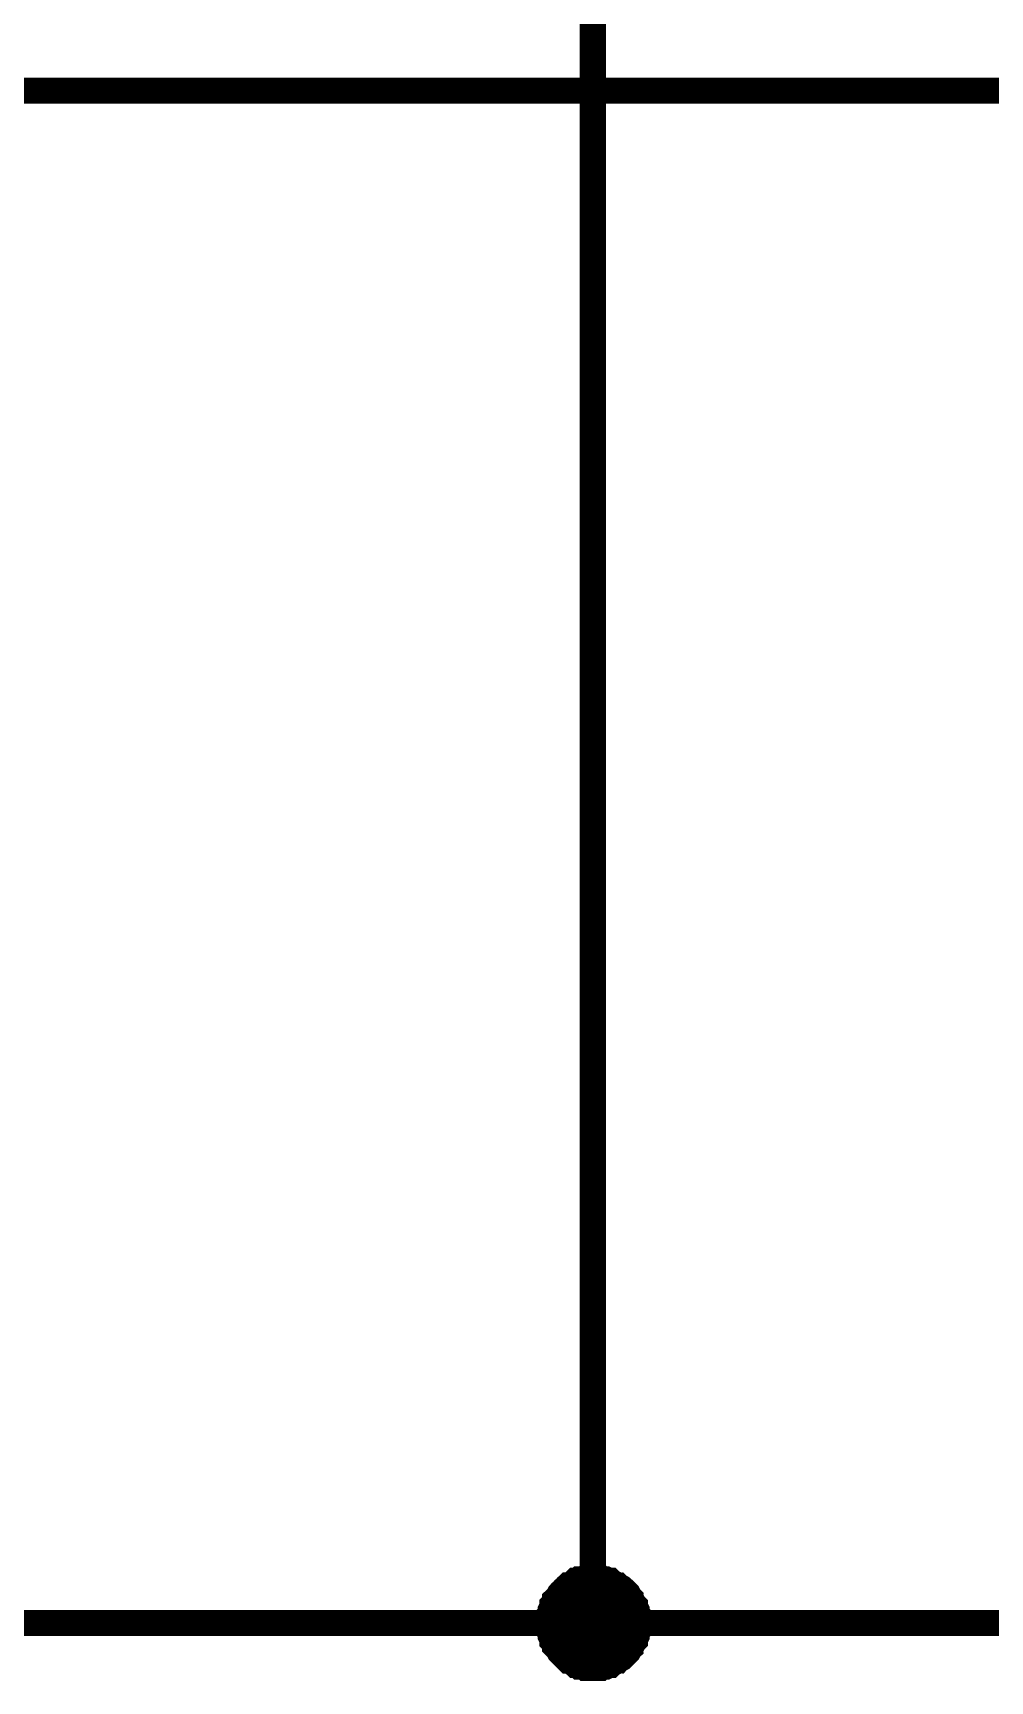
# Model space of a CAD drawing. Header units: millimetres. Extents: x -2024 to 917, y -725 to 13.
# Drawn here: x -1945.3 to -1934.38, y -339.83 to -321 of the extents above; entities that cross this region are included whole.
import ezdxf

# ---------------------------------------------------------------- set-up
doc = ezdxf.new("R2010")
doc.units = ezdxf.units.MM

msp = doc.modelspace()

# ---------------------------------------------------------------- linework, layer by layer
at = {"color": 7}
for points, const_width in [([(-1938.909, -312.919), (-1938.909, -339.165), (-1953.904, -339.165)], 0.3), ([(-1966.383, -321.662), (-1931.411, -321.662)], 0.3), ([(-1939.405, -339.165), (-1939.405, -339.132), (-1939.405, -339.115), (-1939.405, -339.082), (-1939.389, -339.066), (-1939.389, -339.033), (-1939.389, -339.016), (-1939.372, -338.983), (-1939.372, -338.966), (-1939.355, -338.95), (-1939.339, -338.917), (-1939.339, -338.9), (-1939.322, -338.884), (-1939.306, -338.867), (-1939.289, -338.834), (-1939.273, -338.817), (-1939.256, -338.801), (-1939.24, -338.784), (-1939.223, -338.768), (-1939.207, -338.751), (-1939.19, -338.735), (-1939.173, -338.735), (-1939.14, -338.718), (-1939.124, -338.702), (-1939.107, -338.685), (-1939.074, -338.685), (-1939.058, -338.668), (-1939.041, -338.668), (-1939.008, -338.668), (-1938.991, -338.652), (-1938.958, -338.652), (-1938.942, -338.652), (-1938.909, -338.652)], 0.3), ([(-1939.405, -339.165), (-1939.405, -339.132), (-1939.405, -339.115), (-1939.405, -339.082), (-1939.389, -339.066), (-1939.389, -339.033), (-1939.389, -339.016), (-1939.372, -338.983), (-1939.372, -338.966), (-1939.355, -338.95), (-1939.339, -338.917), (-1939.339, -338.9), (-1939.322, -338.884), (-1939.306, -338.867), (-1939.289, -338.834), (-1939.273, -338.817), (-1939.256, -338.801), (-1939.24, -338.784), (-1939.223, -338.768), (-1939.207, -338.751), (-1939.19, -338.735), (-1939.173, -338.735), (-1939.14, -338.718), (-1939.124, -338.702), (-1939.107, -338.685), (-1939.074, -338.685), (-1939.058, -338.668), (-1939.041, -338.668), (-1939.008, -338.668), (-1938.991, -338.652), (-1938.958, -338.652), (-1938.942, -338.652), (-1938.909, -338.652)], 0.3), ([(-1939.405, -339.165), (-1939.405, -339.132), (-1939.405, -339.115), (-1939.405, -339.082), (-1939.389, -339.066), (-1939.389, -339.033), (-1939.389, -339.016), (-1939.372, -338.983), (-1939.372, -338.966), (-1939.355, -338.95), (-1939.339, -338.917), (-1939.339, -338.9), (-1939.322, -338.884), (-1939.306, -338.867), (-1939.289, -338.834), (-1939.273, -338.817), (-1939.256, -338.801), (-1939.24, -338.784), (-1939.223, -338.768), (-1939.207, -338.751), (-1939.19, -338.735), (-1939.173, -338.735), (-1939.14, -338.718), (-1939.124, -338.702), (-1939.107, -338.685), (-1939.074, -338.685), (-1939.058, -338.668), (-1939.041, -338.668), (-1939.008, -338.668), (-1938.991, -338.652), (-1938.958, -338.652), (-1938.942, -338.652), (-1938.909, -338.652)], 0.3), ([(-1939.405, -339.165), (-1939.405, -339.132), (-1939.405, -339.115), (-1939.405, -339.082), (-1939.389, -339.066), (-1939.389, -339.033), (-1939.389, -339.016), (-1939.372, -338.983), (-1939.372, -338.966), (-1939.355, -338.95), (-1939.339, -338.917), (-1939.339, -338.9), (-1939.322, -338.884), (-1939.306, -338.867), (-1939.289, -338.834), (-1939.273, -338.817), (-1939.256, -338.801), (-1939.24, -338.784), (-1939.223, -338.768), (-1939.207, -338.751), (-1939.19, -338.735), (-1939.173, -338.735), (-1939.14, -338.718), (-1939.124, -338.702), (-1939.107, -338.685), (-1939.074, -338.685), (-1939.058, -338.668), (-1939.041, -338.668), (-1939.008, -338.668), (-1938.991, -338.652), (-1938.958, -338.652), (-1938.942, -338.652), (-1938.909, -338.652)], 0.3), ([(-1939.405, -339.165), (-1939.405, -339.132), (-1939.405, -339.115), (-1939.405, -339.082), (-1939.389, -339.066), (-1939.389, -339.033), (-1939.389, -339.016), (-1939.372, -338.983), (-1939.372, -338.966), (-1939.355, -338.95), (-1939.339, -338.917), (-1939.339, -338.9), (-1939.322, -338.884), (-1939.306, -338.867), (-1939.289, -338.834), (-1939.273, -338.817), (-1939.256, -338.801), (-1939.24, -338.784), (-1939.223, -338.768), (-1939.207, -338.751), (-1939.19, -338.735), (-1939.173, -338.735), (-1939.14, -338.718), (-1939.124, -338.702), (-1939.107, -338.685), (-1939.074, -338.685), (-1939.058, -338.668), (-1939.041, -338.668), (-1939.008, -338.668), (-1938.991, -338.652), (-1938.958, -338.652), (-1938.942, -338.652), (-1938.909, -338.652)], 0.0991), ([(-1939.405, -339.165), (-1939.405, -339.132), (-1939.405, -339.115), (-1939.405, -339.082), (-1939.389, -339.066), (-1939.389, -339.033), (-1939.389, -339.016), (-1939.372, -338.983), (-1939.372, -338.966), (-1939.355, -338.95), (-1939.339, -338.917), (-1939.339, -338.9), (-1939.322, -338.884), (-1939.306, -338.867), (-1939.289, -338.834), (-1939.273, -338.817), (-1939.256, -338.801), (-1939.24, -338.784), (-1939.223, -338.768), (-1939.207, -338.751), (-1939.19, -338.735), (-1939.173, -338.735), (-1939.14, -338.718), (-1939.124, -338.702), (-1939.107, -338.685), (-1939.074, -338.685), (-1939.058, -338.668), (-1939.041, -338.668), (-1939.008, -338.668), (-1938.991, -338.652), (-1938.958, -338.652), (-1938.942, -338.652), (-1938.909, -338.652)], 0.0991), ([(-1939.405, -339.165), (-1939.405, -339.132), (-1939.405, -339.115), (-1939.405, -339.082), (-1939.389, -339.066), (-1939.389, -339.033), (-1939.389, -339.016), (-1939.372, -338.983), (-1939.372, -338.966), (-1939.355, -338.95), (-1939.339, -338.917), (-1939.339, -338.9), (-1939.322, -338.884), (-1939.306, -338.867), (-1939.289, -338.834), (-1939.273, -338.817), (-1939.256, -338.801), (-1939.24, -338.784), (-1939.223, -338.768), (-1939.207, -338.751), (-1939.19, -338.735), (-1939.173, -338.735), (-1939.14, -338.718), (-1939.124, -338.702), (-1939.107, -338.685), (-1939.074, -338.685), (-1939.058, -338.668), (-1939.041, -338.668), (-1939.008, -338.668), (-1938.991, -338.652), (-1938.958, -338.652), (-1938.942, -338.652), (-1938.909, -338.652)], 0.0991), ([(-1939.405, -339.165), (-1939.405, -339.132), (-1939.405, -339.115), (-1939.405, -339.082), (-1939.389, -339.066), (-1939.389, -339.033), (-1939.389, -339.016), (-1939.372, -338.983), (-1939.372, -338.966), (-1939.355, -338.95), (-1939.339, -338.917), (-1939.339, -338.9), (-1939.322, -338.884), (-1939.306, -338.867), (-1939.289, -338.834), (-1939.273, -338.817), (-1939.256, -338.801), (-1939.24, -338.784), (-1939.223, -338.768), (-1939.207, -338.751), (-1939.19, -338.735), (-1939.173, -338.735), (-1939.14, -338.718), (-1939.124, -338.702), (-1939.107, -338.685), (-1939.074, -338.685), (-1939.058, -338.668), (-1939.041, -338.668), (-1939.008, -338.668), (-1938.991, -338.652), (-1938.958, -338.652), (-1938.942, -338.652), (-1938.909, -338.652)], 0.0991), ([(-1938.909, -338.652), (-1938.909, -338.652)], 0.3), ([(-1938.909, -338.652), (-1938.875, -338.652), (-1938.859, -338.652), (-1938.826, -338.652), (-1938.809, -338.668), (-1938.776, -338.668), (-1938.76, -338.668), (-1938.727, -338.685), (-1938.71, -338.685), (-1938.693, -338.702), (-1938.66, -338.718), (-1938.644, -338.735), (-1938.627, -338.735), (-1938.611, -338.751), (-1938.578, -338.768), (-1938.561, -338.784), (-1938.544, -338.801), (-1938.528, -338.817), (-1938.511, -338.834), (-1938.495, -338.867), (-1938.478, -338.884), (-1938.478, -338.9), (-1938.462, -338.917), (-1938.445, -338.95), (-1938.429, -338.966), (-1938.429, -338.983), (-1938.412, -339.016), (-1938.412, -339.033), (-1938.412, -339.066), (-1938.396, -339.082), (-1938.396, -339.115), (-1938.396, -339.132), (-1938.396, -339.165)], 0.3), ([(-1938.909, -338.652), (-1938.909, -338.652)], 0.3), ([(-1938.909, -338.652), (-1938.875, -338.652), (-1938.859, -338.652), (-1938.826, -338.652), (-1938.809, -338.668), (-1938.776, -338.668), (-1938.76, -338.668), (-1938.727, -338.685), (-1938.71, -338.685), (-1938.693, -338.702), (-1938.66, -338.718), (-1938.644, -338.735), (-1938.627, -338.735), (-1938.611, -338.751), (-1938.578, -338.768), (-1938.561, -338.784), (-1938.544, -338.801), (-1938.528, -338.817), (-1938.511, -338.834), (-1938.495, -338.867), (-1938.478, -338.884), (-1938.478, -338.9), (-1938.462, -338.917), (-1938.445, -338.95), (-1938.429, -338.966), (-1938.429, -338.983), (-1938.412, -339.016), (-1938.412, -339.033), (-1938.412, -339.066), (-1938.396, -339.082), (-1938.396, -339.115), (-1938.396, -339.132), (-1938.396, -339.165)], 0.3), ([(-1938.909, -338.652), (-1938.909, -338.652)], 0.3), ([(-1938.909, -338.652), (-1938.875, -338.652), (-1938.859, -338.652), (-1938.826, -338.652), (-1938.809, -338.668), (-1938.776, -338.668), (-1938.76, -338.668), (-1938.727, -338.685), (-1938.71, -338.685), (-1938.693, -338.702), (-1938.66, -338.718), (-1938.644, -338.735), (-1938.627, -338.735), (-1938.611, -338.751), (-1938.578, -338.768), (-1938.561, -338.784), (-1938.544, -338.801), (-1938.528, -338.817), (-1938.511, -338.834), (-1938.495, -338.867), (-1938.478, -338.884), (-1938.478, -338.9), (-1938.462, -338.917), (-1938.445, -338.95), (-1938.429, -338.966), (-1938.429, -338.983), (-1938.412, -339.016), (-1938.412, -339.033), (-1938.412, -339.066), (-1938.396, -339.082), (-1938.396, -339.115), (-1938.396, -339.132), (-1938.396, -339.165)], 0.3), ([(-1938.909, -338.652), (-1938.909, -338.652)], 0.3), ([(-1938.909, -338.652), (-1938.875, -338.652), (-1938.859, -338.652), (-1938.826, -338.652), (-1938.809, -338.668), (-1938.776, -338.668), (-1938.76, -338.668), (-1938.727, -338.685), (-1938.71, -338.685), (-1938.693, -338.702), (-1938.66, -338.718), (-1938.644, -338.735), (-1938.627, -338.735), (-1938.611, -338.751), (-1938.578, -338.768), (-1938.561, -338.784), (-1938.544, -338.801), (-1938.528, -338.817), (-1938.511, -338.834), (-1938.495, -338.867), (-1938.478, -338.884), (-1938.478, -338.9), (-1938.462, -338.917), (-1938.445, -338.95), (-1938.429, -338.966), (-1938.429, -338.983), (-1938.412, -339.016), (-1938.412, -339.033), (-1938.412, -339.066), (-1938.396, -339.082), (-1938.396, -339.115), (-1938.396, -339.132), (-1938.396, -339.165)], 0.3), ([(-1938.909, -338.652), (-1938.909, -338.652)], 0.0991), ([(-1938.909, -338.652), (-1938.875, -338.652), (-1938.859, -338.652), (-1938.826, -338.652), (-1938.809, -338.668), (-1938.776, -338.668), (-1938.76, -338.668), (-1938.727, -338.685), (-1938.71, -338.685), (-1938.693, -338.702), (-1938.66, -338.718), (-1938.644, -338.735), (-1938.627, -338.735), (-1938.611, -338.751), (-1938.578, -338.768), (-1938.561, -338.784), (-1938.544, -338.801), (-1938.528, -338.817), (-1938.511, -338.834), (-1938.495, -338.867), (-1938.478, -338.884), (-1938.478, -338.9), (-1938.462, -338.917), (-1938.445, -338.95), (-1938.429, -338.966), (-1938.429, -338.983), (-1938.412, -339.016), (-1938.412, -339.033), (-1938.412, -339.066), (-1938.396, -339.082), (-1938.396, -339.115), (-1938.396, -339.132), (-1938.396, -339.165)], 0.0991), ([(-1938.909, -338.652), (-1938.909, -338.652)], 0.0991), ([(-1938.909, -338.652), (-1938.875, -338.652), (-1938.859, -338.652), (-1938.826, -338.652), (-1938.809, -338.668), (-1938.776, -338.668), (-1938.76, -338.668), (-1938.727, -338.685), (-1938.71, -338.685), (-1938.693, -338.702), (-1938.66, -338.718), (-1938.644, -338.735), (-1938.627, -338.735), (-1938.611, -338.751), (-1938.578, -338.768), (-1938.561, -338.784), (-1938.544, -338.801), (-1938.528, -338.817), (-1938.511, -338.834), (-1938.495, -338.867), (-1938.478, -338.884), (-1938.478, -338.9), (-1938.462, -338.917), (-1938.445, -338.95), (-1938.429, -338.966), (-1938.429, -338.983), (-1938.412, -339.016), (-1938.412, -339.033), (-1938.412, -339.066), (-1938.396, -339.082), (-1938.396, -339.115), (-1938.396, -339.132), (-1938.396, -339.165)], 0.0991), ([(-1938.909, -338.652), (-1938.909, -338.652)], 0.0991), ([(-1938.909, -338.652), (-1938.875, -338.652), (-1938.859, -338.652), (-1938.826, -338.652), (-1938.809, -338.668), (-1938.776, -338.668), (-1938.76, -338.668), (-1938.727, -338.685), (-1938.71, -338.685), (-1938.693, -338.702), (-1938.66, -338.718), (-1938.644, -338.735), (-1938.627, -338.735), (-1938.611, -338.751), (-1938.578, -338.768), (-1938.561, -338.784), (-1938.544, -338.801), (-1938.528, -338.817), (-1938.511, -338.834), (-1938.495, -338.867), (-1938.478, -338.884), (-1938.478, -338.9), (-1938.462, -338.917), (-1938.445, -338.95), (-1938.429, -338.966), (-1938.429, -338.983), (-1938.412, -339.016), (-1938.412, -339.033), (-1938.412, -339.066), (-1938.396, -339.082), (-1938.396, -339.115), (-1938.396, -339.132), (-1938.396, -339.165)], 0.0991), ([(-1938.909, -338.652), (-1938.909, -338.652)], 0.0991), ([(-1938.909, -338.652), (-1938.875, -338.652), (-1938.859, -338.652), (-1938.826, -338.652), (-1938.809, -338.668), (-1938.776, -338.668), (-1938.76, -338.668), (-1938.727, -338.685), (-1938.71, -338.685), (-1938.693, -338.702), (-1938.66, -338.718), (-1938.644, -338.735), (-1938.627, -338.735), (-1938.611, -338.751), (-1938.578, -338.768), (-1938.561, -338.784), (-1938.544, -338.801), (-1938.528, -338.817), (-1938.511, -338.834), (-1938.495, -338.867), (-1938.478, -338.884), (-1938.478, -338.9), (-1938.462, -338.917), (-1938.445, -338.95), (-1938.429, -338.966), (-1938.429, -338.983), (-1938.412, -339.016), (-1938.412, -339.033), (-1938.412, -339.066), (-1938.396, -339.082), (-1938.396, -339.115), (-1938.396, -339.132), (-1938.396, -339.165)], 0.0991), ([(-1938.909, -339.678), (-1938.942, -339.678), (-1938.958, -339.678), (-1938.991, -339.678), (-1939.008, -339.662), (-1939.041, -339.662), (-1939.058, -339.662), (-1939.074, -339.645), (-1939.107, -339.645), (-1939.124, -339.629), (-1939.14, -339.612), (-1939.173, -339.596), (-1939.19, -339.596), (-1939.207, -339.579), (-1939.223, -339.563), (-1939.24, -339.546), (-1939.256, -339.529), (-1939.273, -339.513), (-1939.289, -339.496), (-1939.306, -339.463), (-1939.322, -339.447), (-1939.339, -339.43), (-1939.339, -339.414), (-1939.355, -339.38), (-1939.372, -339.364), (-1939.372, -339.347), (-1939.389, -339.314), (-1939.389, -339.298), (-1939.389, -339.265), (-1939.405, -339.248), (-1939.405, -339.215), (-1939.405, -339.198), (-1939.405, -339.165)], 0.3), ([(-1939.405, -339.165), (-1939.405, -339.165)], 0.3), ([(-1938.909, -339.678), (-1938.942, -339.678), (-1938.958, -339.678), (-1938.991, -339.678), (-1939.008, -339.662), (-1939.041, -339.662), (-1939.058, -339.662), (-1939.074, -339.645), (-1939.107, -339.645), (-1939.124, -339.629), (-1939.14, -339.612), (-1939.173, -339.596), (-1939.19, -339.596), (-1939.207, -339.579), (-1939.223, -339.563), (-1939.24, -339.546), (-1939.256, -339.529), (-1939.273, -339.513), (-1939.289, -339.496), (-1939.306, -339.463), (-1939.322, -339.447), (-1939.339, -339.43), (-1939.339, -339.414), (-1939.355, -339.38), (-1939.372, -339.364), (-1939.372, -339.347), (-1939.389, -339.314), (-1939.389, -339.298), (-1939.389, -339.265), (-1939.405, -339.248), (-1939.405, -339.215), (-1939.405, -339.198), (-1939.405, -339.165)], 0.3), ([(-1939.405, -339.165), (-1939.405, -339.165)], 0.3), ([(-1938.909, -339.678), (-1938.942, -339.678), (-1938.958, -339.678), (-1938.991, -339.678), (-1939.008, -339.662), (-1939.041, -339.662), (-1939.058, -339.662), (-1939.074, -339.645), (-1939.107, -339.645), (-1939.124, -339.629), (-1939.14, -339.612), (-1939.173, -339.596), (-1939.19, -339.596), (-1939.207, -339.579), (-1939.223, -339.563), (-1939.24, -339.546), (-1939.256, -339.529), (-1939.273, -339.513), (-1939.289, -339.496), (-1939.306, -339.463), (-1939.322, -339.447), (-1939.339, -339.43), (-1939.339, -339.414), (-1939.355, -339.38), (-1939.372, -339.364), (-1939.372, -339.347), (-1939.389, -339.314), (-1939.389, -339.298), (-1939.389, -339.265), (-1939.405, -339.248), (-1939.405, -339.215), (-1939.405, -339.198), (-1939.405, -339.165)], 0.3), ([(-1939.405, -339.165), (-1939.405, -339.165)], 0.3), ([(-1938.909, -339.678), (-1938.942, -339.678), (-1938.958, -339.678), (-1938.991, -339.678), (-1939.008, -339.662), (-1939.041, -339.662), (-1939.058, -339.662), (-1939.074, -339.645), (-1939.107, -339.645), (-1939.124, -339.629), (-1939.14, -339.612), (-1939.173, -339.596), (-1939.19, -339.596), (-1939.207, -339.579), (-1939.223, -339.563), (-1939.24, -339.546), (-1939.256, -339.529), (-1939.273, -339.513), (-1939.289, -339.496), (-1939.306, -339.463), (-1939.322, -339.447), (-1939.339, -339.43), (-1939.339, -339.414), (-1939.355, -339.38), (-1939.372, -339.364), (-1939.372, -339.347), (-1939.389, -339.314), (-1939.389, -339.298), (-1939.389, -339.265), (-1939.405, -339.248), (-1939.405, -339.215), (-1939.405, -339.198), (-1939.405, -339.165)], 0.3), ([(-1939.405, -339.165), (-1939.405, -339.165)], 0.3), ([(-1938.396, -339.165), (-1938.396, -339.198), (-1938.396, -339.215), (-1938.396, -339.248), (-1938.412, -339.265), (-1938.412, -339.298), (-1938.412, -339.314), (-1938.429, -339.347), (-1938.429, -339.364), (-1938.445, -339.38), (-1938.462, -339.414), (-1938.478, -339.43), (-1938.478, -339.447), (-1938.495, -339.463), (-1938.511, -339.496), (-1938.528, -339.513), (-1938.544, -339.529), (-1938.561, -339.546), (-1938.578, -339.563), (-1938.611, -339.579), (-1938.627, -339.596), (-1938.644, -339.596), (-1938.66, -339.612), (-1938.693, -339.629), (-1938.71, -339.645), (-1938.727, -339.645), (-1938.76, -339.662), (-1938.776, -339.662), (-1938.809, -339.662), (-1938.826, -339.678), (-1938.859, -339.678), (-1938.875, -339.678), (-1938.909, -339.678)], 0.3), ([(-1938.909, -339.165), (-1893.923, -339.165), (-1858.934, -339.165)], 0.3), ([(-1938.396, -339.165), (-1938.396, -339.198), (-1938.396, -339.215), (-1938.396, -339.248), (-1938.412, -339.265), (-1938.412, -339.298), (-1938.412, -339.314), (-1938.429, -339.347), (-1938.429, -339.364), (-1938.445, -339.38), (-1938.462, -339.414), (-1938.478, -339.43), (-1938.478, -339.447), (-1938.495, -339.463), (-1938.511, -339.496), (-1938.528, -339.513), (-1938.544, -339.529), (-1938.561, -339.546), (-1938.578, -339.563), (-1938.611, -339.579), (-1938.627, -339.596), (-1938.644, -339.596), (-1938.66, -339.612), (-1938.693, -339.629), (-1938.71, -339.645), (-1938.727, -339.645), (-1938.76, -339.662), (-1938.776, -339.662), (-1938.809, -339.662), (-1938.826, -339.678), (-1938.859, -339.678), (-1938.875, -339.678), (-1938.909, -339.678)], 0.3), ([(-1938.396, -339.165), (-1938.396, -339.198), (-1938.396, -339.215), (-1938.396, -339.248), (-1938.412, -339.265), (-1938.412, -339.298), (-1938.412, -339.314), (-1938.429, -339.347), (-1938.429, -339.364), (-1938.445, -339.38), (-1938.462, -339.414), (-1938.478, -339.43), (-1938.478, -339.447), (-1938.495, -339.463), (-1938.511, -339.496), (-1938.528, -339.513), (-1938.544, -339.529), (-1938.561, -339.546), (-1938.578, -339.563), (-1938.611, -339.579), (-1938.627, -339.596), (-1938.644, -339.596), (-1938.66, -339.612), (-1938.693, -339.629), (-1938.71, -339.645), (-1938.727, -339.645), (-1938.76, -339.662), (-1938.776, -339.662), (-1938.809, -339.662), (-1938.826, -339.678), (-1938.859, -339.678), (-1938.875, -339.678), (-1938.909, -339.678)], 0.3), ([(-1938.396, -339.165), (-1938.396, -339.198), (-1938.396, -339.215), (-1938.396, -339.248), (-1938.412, -339.265), (-1938.412, -339.298), (-1938.412, -339.314), (-1938.429, -339.347), (-1938.429, -339.364), (-1938.445, -339.38), (-1938.462, -339.414), (-1938.478, -339.43), (-1938.478, -339.447), (-1938.495, -339.463), (-1938.511, -339.496), (-1938.528, -339.513), (-1938.544, -339.529), (-1938.561, -339.546), (-1938.578, -339.563), (-1938.611, -339.579), (-1938.627, -339.596), (-1938.644, -339.596), (-1938.66, -339.612), (-1938.693, -339.629), (-1938.71, -339.645), (-1938.727, -339.645), (-1938.76, -339.662), (-1938.776, -339.662), (-1938.809, -339.662), (-1938.826, -339.678), (-1938.859, -339.678), (-1938.875, -339.678), (-1938.909, -339.678)], 0.3), ([(-1938.396, -339.165), (-1938.396, -339.165), (-1938.396, -339.165), (-1938.396, -339.165), (-1938.396, -339.165), (-1938.396, -339.165), (-1938.396, -339.165), (-1938.396, -339.165), (-1938.396, -339.165), (-1938.396, -339.165), (-1938.396, -339.165), (-1938.396, -339.165), (-1938.396, -339.165), (-1938.396, -339.165), (-1938.396, -339.165), (-1938.396, -339.165), (-1938.396, -339.165), (-1938.396, -339.165), (-1938.396, -339.165), (-1938.396, -339.165), (-1938.396, -339.165), (-1938.396, -339.165), (-1938.396, -339.165), (-1938.396, -339.165), (-1938.396, -339.165), (-1938.396, -339.165), (-1938.396, -339.165), (-1938.396, -339.165), (-1938.396, -339.165), (-1938.396, -339.165), (-1938.396, -339.165), (-1938.396, -339.165), (-1938.396, -339.165)], 0.3), ([(-1938.396, -339.165), (-1938.396, -339.165)], 0.3), ([(-1938.396, -339.165), (-1938.396, -339.165), (-1938.396, -339.165), (-1938.396, -339.165), (-1938.396, -339.165), (-1938.396, -339.165), (-1938.396, -339.165), (-1938.396, -339.165), (-1938.396, -339.165), (-1938.396, -339.165), (-1938.396, -339.165), (-1938.396, -339.165), (-1938.396, -339.165), (-1938.396, -339.165), (-1938.396, -339.165), (-1938.396, -339.165), (-1938.396, -339.165), (-1938.396, -339.165), (-1938.396, -339.165), (-1938.396, -339.165), (-1938.396, -339.165), (-1938.396, -339.165), (-1938.396, -339.165), (-1938.396, -339.165), (-1938.396, -339.165), (-1938.396, -339.165), (-1938.396, -339.165), (-1938.396, -339.165), (-1938.396, -339.165), (-1938.396, -339.165), (-1938.396, -339.165), (-1938.396, -339.165), (-1938.396, -339.165)], 0.3), ([(-1938.396, -339.165), (-1938.396, -339.165)], 0.3), ([(-1938.396, -339.165), (-1938.396, -339.165), (-1938.396, -339.165), (-1938.396, -339.165), (-1938.396, -339.165), (-1938.396, -339.165), (-1938.396, -339.165), (-1938.396, -339.165), (-1938.396, -339.165), (-1938.396, -339.165), (-1938.396, -339.165), (-1938.396, -339.165), (-1938.396, -339.165), (-1938.396, -339.165), (-1938.396, -339.165), (-1938.396, -339.165), (-1938.396, -339.165), (-1938.396, -339.165), (-1938.396, -339.165), (-1938.396, -339.165), (-1938.396, -339.165), (-1938.396, -339.165), (-1938.396, -339.165), (-1938.396, -339.165), (-1938.396, -339.165), (-1938.396, -339.165), (-1938.396, -339.165), (-1938.396, -339.165), (-1938.396, -339.165), (-1938.396, -339.165), (-1938.396, -339.165), (-1938.396, -339.165), (-1938.396, -339.165)], 0.3), ([(-1938.396, -339.165), (-1938.396, -339.165)], 0.3), ([(-1938.396, -339.165), (-1938.396, -339.165), (-1938.396, -339.165), (-1938.396, -339.165), (-1938.396, -339.165), (-1938.396, -339.165), (-1938.396, -339.165), (-1938.396, -339.165), (-1938.396, -339.165), (-1938.396, -339.165), (-1938.396, -339.165), (-1938.396, -339.165), (-1938.396, -339.165), (-1938.396, -339.165), (-1938.396, -339.165), (-1938.396, -339.165), (-1938.396, -339.165), (-1938.396, -339.165), (-1938.396, -339.165), (-1938.396, -339.165), (-1938.396, -339.165), (-1938.396, -339.165), (-1938.396, -339.165), (-1938.396, -339.165), (-1938.396, -339.165), (-1938.396, -339.165), (-1938.396, -339.165), (-1938.396, -339.165), (-1938.396, -339.165), (-1938.396, -339.165), (-1938.396, -339.165), (-1938.396, -339.165), (-1938.396, -339.165)], 0.3), ([(-1938.396, -339.165), (-1938.396, -339.165)], 0.3), ([(-1938.909, -339.678), (-1938.942, -339.678), (-1938.958, -339.678), (-1938.991, -339.678), (-1939.008, -339.662), (-1939.041, -339.662), (-1939.058, -339.662), (-1939.074, -339.645), (-1939.107, -339.645), (-1939.124, -339.629), (-1939.14, -339.612), (-1939.173, -339.596), (-1939.19, -339.596), (-1939.207, -339.579), (-1939.223, -339.563), (-1939.24, -339.546), (-1939.256, -339.529), (-1939.273, -339.513), (-1939.289, -339.496), (-1939.306, -339.463), (-1939.322, -339.447), (-1939.339, -339.43), (-1939.339, -339.414), (-1939.355, -339.38), (-1939.372, -339.364), (-1939.372, -339.347), (-1939.389, -339.314), (-1939.389, -339.298), (-1939.389, -339.265), (-1939.405, -339.248), (-1939.405, -339.215), (-1939.405, -339.198), (-1939.405, -339.165)], 0.0991), ([(-1939.405, -339.165), (-1939.405, -339.165)], 0.0991), ([(-1938.909, -339.678), (-1938.942, -339.678), (-1938.958, -339.678), (-1938.991, -339.678), (-1939.008, -339.662), (-1939.041, -339.662), (-1939.058, -339.662), (-1939.074, -339.645), (-1939.107, -339.645), (-1939.124, -339.629), (-1939.14, -339.612), (-1939.173, -339.596), (-1939.19, -339.596), (-1939.207, -339.579), (-1939.223, -339.563), (-1939.24, -339.546), (-1939.256, -339.529), (-1939.273, -339.513), (-1939.289, -339.496), (-1939.306, -339.463), (-1939.322, -339.447), (-1939.339, -339.43), (-1939.339, -339.414), (-1939.355, -339.38), (-1939.372, -339.364), (-1939.372, -339.347), (-1939.389, -339.314), (-1939.389, -339.298), (-1939.389, -339.265), (-1939.405, -339.248), (-1939.405, -339.215), (-1939.405, -339.198), (-1939.405, -339.165)], 0.0991), ([(-1939.405, -339.165), (-1939.405, -339.165)], 0.0991), ([(-1938.909, -339.678), (-1938.942, -339.678), (-1938.958, -339.678), (-1938.991, -339.678), (-1939.008, -339.662), (-1939.041, -339.662), (-1939.058, -339.662), (-1939.074, -339.645), (-1939.107, -339.645), (-1939.124, -339.629), (-1939.14, -339.612), (-1939.173, -339.596), (-1939.19, -339.596), (-1939.207, -339.579), (-1939.223, -339.563), (-1939.24, -339.546), (-1939.256, -339.529), (-1939.273, -339.513), (-1939.289, -339.496), (-1939.306, -339.463), (-1939.322, -339.447), (-1939.339, -339.43), (-1939.339, -339.414), (-1939.355, -339.38), (-1939.372, -339.364), (-1939.372, -339.347), (-1939.389, -339.314), (-1939.389, -339.298), (-1939.389, -339.265), (-1939.405, -339.248), (-1939.405, -339.215), (-1939.405, -339.198), (-1939.405, -339.165)], 0.0991), ([(-1939.405, -339.165), (-1939.405, -339.165)], 0.0991), ([(-1938.909, -339.678), (-1938.942, -339.678), (-1938.958, -339.678), (-1938.991, -339.678), (-1939.008, -339.662), (-1939.041, -339.662), (-1939.058, -339.662), (-1939.074, -339.645), (-1939.107, -339.645), (-1939.124, -339.629), (-1939.14, -339.612), (-1939.173, -339.596), (-1939.19, -339.596), (-1939.207, -339.579), (-1939.223, -339.563), (-1939.24, -339.546), (-1939.256, -339.529), (-1939.273, -339.513), (-1939.289, -339.496), (-1939.306, -339.463), (-1939.322, -339.447), (-1939.339, -339.43), (-1939.339, -339.414), (-1939.355, -339.38), (-1939.372, -339.364), (-1939.372, -339.347), (-1939.389, -339.314), (-1939.389, -339.298), (-1939.389, -339.265), (-1939.405, -339.248), (-1939.405, -339.215), (-1939.405, -339.198), (-1939.405, -339.165)], 0.0991), ([(-1939.405, -339.165), (-1939.405, -339.165)], 0.0991), ([(-1938.396, -339.165), (-1938.396, -339.198), (-1938.396, -339.215), (-1938.396, -339.248), (-1938.412, -339.265), (-1938.412, -339.298), (-1938.412, -339.314), (-1938.429, -339.347), (-1938.429, -339.364), (-1938.445, -339.38), (-1938.462, -339.414), (-1938.478, -339.43), (-1938.478, -339.447), (-1938.495, -339.463), (-1938.511, -339.496), (-1938.528, -339.513), (-1938.544, -339.529), (-1938.561, -339.546), (-1938.578, -339.563), (-1938.611, -339.579), (-1938.627, -339.596), (-1938.644, -339.596), (-1938.66, -339.612), (-1938.693, -339.629), (-1938.71, -339.645), (-1938.727, -339.645), (-1938.76, -339.662), (-1938.776, -339.662), (-1938.809, -339.662), (-1938.826, -339.678), (-1938.859, -339.678), (-1938.875, -339.678), (-1938.909, -339.678)], 0.0991), ([(-1938.396, -339.165), (-1938.396, -339.198), (-1938.396, -339.215), (-1938.396, -339.248), (-1938.412, -339.265), (-1938.412, -339.298), (-1938.412, -339.314), (-1938.429, -339.347), (-1938.429, -339.364), (-1938.445, -339.38), (-1938.462, -339.414), (-1938.478, -339.43), (-1938.478, -339.447), (-1938.495, -339.463), (-1938.511, -339.496), (-1938.528, -339.513), (-1938.544, -339.529), (-1938.561, -339.546), (-1938.578, -339.563), (-1938.611, -339.579), (-1938.627, -339.596), (-1938.644, -339.596), (-1938.66, -339.612), (-1938.693, -339.629), (-1938.71, -339.645), (-1938.727, -339.645), (-1938.76, -339.662), (-1938.776, -339.662), (-1938.809, -339.662), (-1938.826, -339.678), (-1938.859, -339.678), (-1938.875, -339.678), (-1938.909, -339.678)], 0.0991), ([(-1938.396, -339.165), (-1938.396, -339.198), (-1938.396, -339.215), (-1938.396, -339.248), (-1938.412, -339.265), (-1938.412, -339.298), (-1938.412, -339.314), (-1938.429, -339.347), (-1938.429, -339.364), (-1938.445, -339.38), (-1938.462, -339.414), (-1938.478, -339.43), (-1938.478, -339.447), (-1938.495, -339.463), (-1938.511, -339.496), (-1938.528, -339.513), (-1938.544, -339.529), (-1938.561, -339.546), (-1938.578, -339.563), (-1938.611, -339.579), (-1938.627, -339.596), (-1938.644, -339.596), (-1938.66, -339.612), (-1938.693, -339.629), (-1938.71, -339.645), (-1938.727, -339.645), (-1938.76, -339.662), (-1938.776, -339.662), (-1938.809, -339.662), (-1938.826, -339.678), (-1938.859, -339.678), (-1938.875, -339.678), (-1938.909, -339.678)], 0.0991), ([(-1938.396, -339.165), (-1938.396, -339.198), (-1938.396, -339.215), (-1938.396, -339.248), (-1938.412, -339.265), (-1938.412, -339.298), (-1938.412, -339.314), (-1938.429, -339.347), (-1938.429, -339.364), (-1938.445, -339.38), (-1938.462, -339.414), (-1938.478, -339.43), (-1938.478, -339.447), (-1938.495, -339.463), (-1938.511, -339.496), (-1938.528, -339.513), (-1938.544, -339.529), (-1938.561, -339.546), (-1938.578, -339.563), (-1938.611, -339.579), (-1938.627, -339.596), (-1938.644, -339.596), (-1938.66, -339.612), (-1938.693, -339.629), (-1938.71, -339.645), (-1938.727, -339.645), (-1938.76, -339.662), (-1938.776, -339.662), (-1938.809, -339.662), (-1938.826, -339.678), (-1938.859, -339.678), (-1938.875, -339.678), (-1938.909, -339.678)], 0.0991), ([(-1938.396, -339.165), (-1938.396, -339.165), (-1938.396, -339.165), (-1938.396, -339.165), (-1938.396, -339.165), (-1938.396, -339.165), (-1938.396, -339.165), (-1938.396, -339.165), (-1938.396, -339.165), (-1938.396, -339.165), (-1938.396, -339.165), (-1938.396, -339.165), (-1938.396, -339.165), (-1938.396, -339.165), (-1938.396, -339.165), (-1938.396, -339.165), (-1938.396, -339.165), (-1938.396, -339.165), (-1938.396, -339.165), (-1938.396, -339.165), (-1938.396, -339.165), (-1938.396, -339.165), (-1938.396, -339.165), (-1938.396, -339.165), (-1938.396, -339.165), (-1938.396, -339.165), (-1938.396, -339.165), (-1938.396, -339.165), (-1938.396, -339.165), (-1938.396, -339.165), (-1938.396, -339.165), (-1938.396, -339.165), (-1938.396, -339.165)], 0.0991), ([(-1938.396, -339.165), (-1938.396, -339.165)], 0.0991), ([(-1938.396, -339.165), (-1938.396, -339.165), (-1938.396, -339.165), (-1938.396, -339.165), (-1938.396, -339.165), (-1938.396, -339.165), (-1938.396, -339.165), (-1938.396, -339.165), (-1938.396, -339.165), (-1938.396, -339.165), (-1938.396, -339.165), (-1938.396, -339.165), (-1938.396, -339.165), (-1938.396, -339.165), (-1938.396, -339.165), (-1938.396, -339.165), (-1938.396, -339.165), (-1938.396, -339.165), (-1938.396, -339.165), (-1938.396, -339.165), (-1938.396, -339.165), (-1938.396, -339.165), (-1938.396, -339.165), (-1938.396, -339.165), (-1938.396, -339.165), (-1938.396, -339.165), (-1938.396, -339.165), (-1938.396, -339.165), (-1938.396, -339.165), (-1938.396, -339.165), (-1938.396, -339.165), (-1938.396, -339.165), (-1938.396, -339.165)], 0.0991), ([(-1938.396, -339.165), (-1938.396, -339.165)], 0.0991), ([(-1938.396, -339.165), (-1938.396, -339.165), (-1938.396, -339.165), (-1938.396, -339.165), (-1938.396, -339.165), (-1938.396, -339.165), (-1938.396, -339.165), (-1938.396, -339.165), (-1938.396, -339.165), (-1938.396, -339.165), (-1938.396, -339.165), (-1938.396, -339.165), (-1938.396, -339.165), (-1938.396, -339.165), (-1938.396, -339.165), (-1938.396, -339.165), (-1938.396, -339.165), (-1938.396, -339.165), (-1938.396, -339.165), (-1938.396, -339.165), (-1938.396, -339.165), (-1938.396, -339.165), (-1938.396, -339.165), (-1938.396, -339.165), (-1938.396, -339.165), (-1938.396, -339.165), (-1938.396, -339.165), (-1938.396, -339.165), (-1938.396, -339.165), (-1938.396, -339.165), (-1938.396, -339.165), (-1938.396, -339.165), (-1938.396, -339.165)], 0.0991), ([(-1938.396, -339.165), (-1938.396, -339.165)], 0.0991), ([(-1938.396, -339.165), (-1938.396, -339.165), (-1938.396, -339.165), (-1938.396, -339.165), (-1938.396, -339.165), (-1938.396, -339.165), (-1938.396, -339.165), (-1938.396, -339.165), (-1938.396, -339.165), (-1938.396, -339.165), (-1938.396, -339.165), (-1938.396, -339.165), (-1938.396, -339.165), (-1938.396, -339.165), (-1938.396, -339.165), (-1938.396, -339.165), (-1938.396, -339.165), (-1938.396, -339.165), (-1938.396, -339.165), (-1938.396, -339.165), (-1938.396, -339.165), (-1938.396, -339.165), (-1938.396, -339.165), (-1938.396, -339.165), (-1938.396, -339.165), (-1938.396, -339.165), (-1938.396, -339.165), (-1938.396, -339.165), (-1938.396, -339.165), (-1938.396, -339.165), (-1938.396, -339.165), (-1938.396, -339.165), (-1938.396, -339.165)], 0.0991), ([(-1938.396, -339.165), (-1938.396, -339.165)], 0.0991)]:
    msp.add_lwpolyline(points, dxfattribs=dict(at, const_width=const_width))
at = {"color": 7, "const_width": 0.508}
msp.add_lwpolyline([(-1939.206, -339.158, 1), (-1938.698, -339.158, 1)], format="xyb", close=True, dxfattribs=at)

doc.saveas('drawing.dxf')
